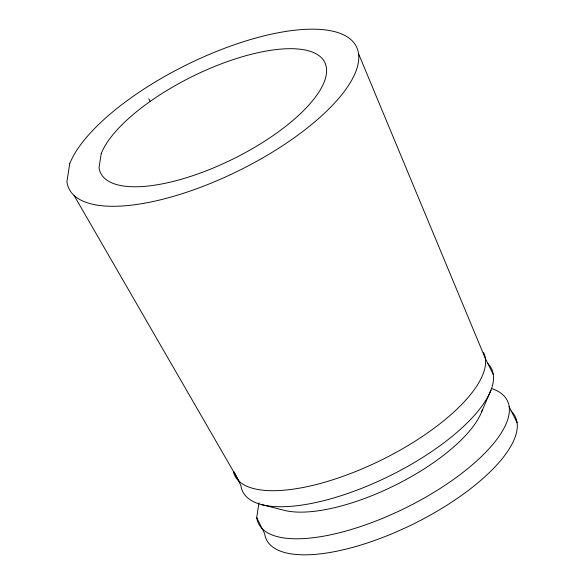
<?xml version="1.0" encoding="UTF-8"?>
<svg xmlns="http://www.w3.org/2000/svg" width="584" height="584" viewBox="0 0 584 584"><rect width="100%" height="100%" fill="white"/><g stroke="black" fill="none" stroke-linecap="round" stroke-linejoin="round"><path stroke-width="0.88" d="M510.898 410.902A138.758 51.078 -26.3 0 1 414.574 523.417A138.758 51.078 -26.3 0 1 264.632 533.601L256.712 517.57L258.997 502.802M481.676 411.778L490.91 390.221M261.428 504.561L283.992 510.263A119.53 44.004 -26.3 0 0 397.295 484.158A119.53 44.004 -26.3 0 0 482.377 409.844M74.066 195.428L239.133 481.296M148.767 98.711L150.19 101.404M493.319 374.629L485.399 358.605L358.539 53.691M509.168 406.69L517.088 422.721M234.133 471.887L240.863 485.516A138.758 51.078 -26.3 0 0 389.74 475.865A138.758 51.078 -26.3 0 0 487.801 363.467M483.574 352.568A138.758 51.078 -26.3 0 1 377.432 461.966A138.758 51.078 -26.3 0 1 233.498 472.164M491.516 388.499A138.758 51.078 -26.3 0 1 420.049 500.371A138.758 51.078 -26.3 0 1 256.712 517.57M69.7 163.768L66.912 181.777A160.293 59.006 -26.3 0 0 281.999 146.095A160.293 59.006 -26.3 0 0 299.993 29.711A160.293 59.006 -26.3 0 0 69.7 163.768M101.215 153.621L99.039 167.666A124.976 46.005 -26.3 0 0 266.735 139.846A124.976 46.005 -26.3 0 0 280.765 49.107A124.976 46.005 -26.3 0 0 101.215 153.621"/></g></svg>
